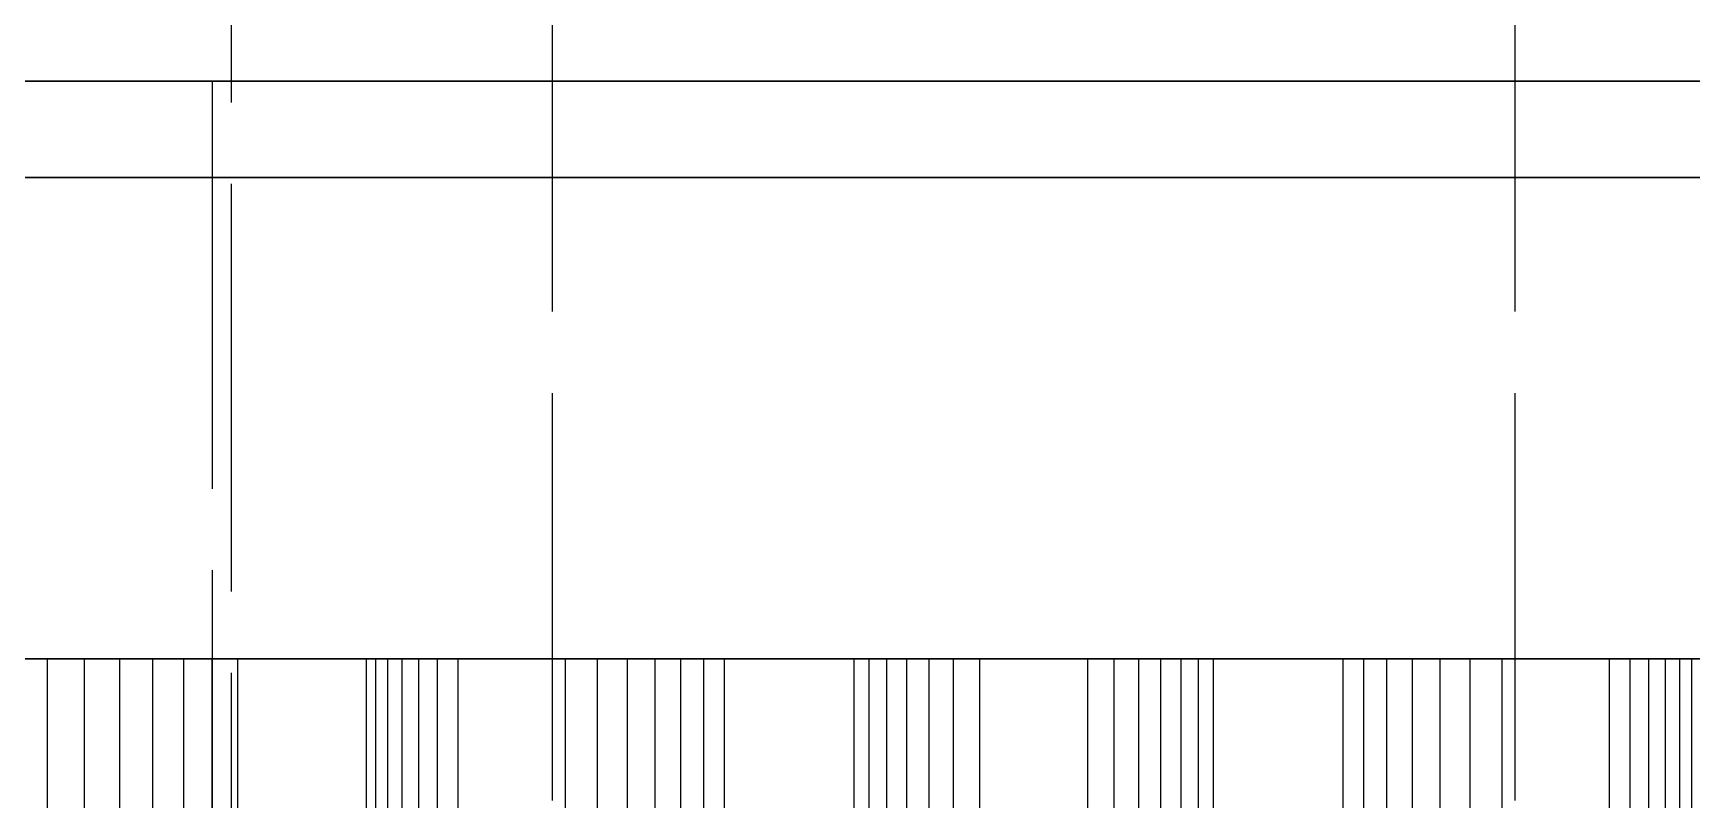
# Model space of a CAD drawing. Header units: millimetres. Extents: x -9 to 221, y -53 to 196.
# Drawn here: x 155.73 to 160.9, y 23.36 to 25.75 of the extents above; entities that cross this region are included whole.
import ezdxf

# ---------------------------------------------------------------- set-up
doc = ezdxf.new("R2010")
doc.units = ezdxf.units.MM
doc.linetypes.add('DASHED', pattern=[1.524, 1.27, -0.254])
doc.layers.add('HIDDEN', color=8, linetype='DASHED')
doc.layers.add('VISIBLE', color=7, linetype='CONTINUOUS')

msp = doc.modelspace()

# ---------------------------------------------------------------- linework, layer by layer
at = {"layer": 'HIDDEN'}
for points in [[(156.35, -21.71), (156.35, 31.6)], [(157.35, -25.41), (157.35, 31.3)], [(160.35, -25.41), (160.35, 31.3)], [(164.56429, 25.6), (163.80238, 25.6), (163.04048, 25.6), (162.27857, 25.6), (161.51667, 25.6), (160.75476, 25.6), (159.99286, 25.6), (159.23095, 25.6), (158.46905, 25.6), (157.70714, 25.6), (156.94524, 25.6), (156.18333, 25.6), (155.42143, 25.6), (154.65952, 25.6), (153.89762, 25.6), (153.13571, 25.6), (152.37381, 25.6), (151.6119, 25.6), (150.85, 25.6)], [(160.99365, 25.6), (160.87778, 25.6), (160.7619, 25.6), (160.64603, 25.6), (160.53016, 25.6), (160.41429, 25.6), (160.29841, 25.6), (160.18254, 25.6), (160.06667, 25.6), (159.95079, 25.6), (159.83492, 25.6), (159.71905, 25.6), (159.60317, 25.6), (159.4873, 25.6), (159.37143, 25.6), (159.25556, 25.6), (159.13968, 25.6), (159.02381, 25.6), (158.90794, 25.6), (158.79206, 25.6), (158.67619, 25.6), (158.56032, 25.6), (158.44444, 25.6), (158.32857, 25.6), (158.2127, 25.6), (158.09683, 25.6), (157.98095, 25.6), (157.86508, 25.6), (157.74921, 25.6), (157.63333, 25.6), (157.51746, 25.6), (157.40159, 25.6), (157.28571, 25.6), (157.16984, 25.6), (157.05397, 25.6), (156.9381, 25.6), (156.82222, 25.6), (156.70635, 25.6), (156.59048, 25.6), (156.4746, 25.6), (156.35873, 25.6), (156.24286, 25.6), (156.12698, 25.6), (156.01111, 25.6), (155.89524, 25.6), (155.77937, 25.6), (155.66349, 25.6)], [(160.97667, 25.6), (160.84778, 25.6), (160.71889, 25.6), (160.59, 25.6), (160.46111, 25.6), (160.33222, 25.6), (160.20333, 25.6), (160.07444, 25.6), (159.94556, 25.6), (159.81667, 25.6), (159.68778, 25.6), (159.55889, 25.6), (159.43, 25.6), (159.30111, 25.6), (159.17222, 25.6), (159.04333, 25.6), (158.91444, 25.6), (158.78556, 25.6), (158.65667, 25.6), (158.52778, 25.6), (158.39889, 25.6), (158.27, 25.6), (158.14111, 25.6), (158.01222, 25.6), (157.88333, 25.6), (157.75444, 25.6), (157.62556, 25.6), (157.49667, 25.6), (157.36778, 25.6), (157.23889, 25.6), (157.11, 25.6), (156.98111, 25.6), (156.85222, 25.6), (156.72333, 25.6), (156.59444, 25.6), (156.46556, 25.6), (156.33667, 25.6), (156.20778, 25.6), (156.07889, 25.6), (155.95, 25.6), (155.82111, 25.6), (155.69222, 25.6)], [(155.69222, 25.6), (155.75667, 25.6), (155.82111, 25.6), (155.88556, 25.6), (155.95, 25.6), (156.01444, 25.6), (156.07889, 25.6), (156.14333, 25.6), (156.20778, 25.6), (156.27222, 25.6), (156.33667, 25.6), (156.40111, 25.6), (156.46556, 25.6), (156.53, 25.6), (156.59444, 25.6), (156.65889, 25.6), (156.72333, 25.6), (156.78778, 25.6), (156.85222, 25.6), (156.91667, 25.6), (156.98111, 25.6), (157.04556, 25.6), (157.11, 25.6), (157.17444, 25.6), (157.23889, 25.6), (157.30333, 25.6), (157.36778, 25.6), (157.43222, 25.6), (157.49667, 25.6), (157.56111, 25.6), (157.62556, 25.6), (157.69, 25.6), (157.75444, 25.6), (157.81889, 25.6), (157.88333, 25.6), (157.94778, 25.6), (158.01222, 25.6), (158.07667, 25.6), (158.14111, 25.6), (158.20556, 25.6), (158.27, 25.6), (158.33444, 25.6), (158.39889, 25.6), (158.46333, 25.6), (158.52778, 25.6), (158.59222, 25.6), (158.65667, 25.6), (158.72111, 25.6), (158.78556, 25.6), (158.85, 25.6)], [(155.72143, 25.6), (155.77937, 25.6), (155.8373, 25.6), (155.89524, 25.6), (155.95317, 25.6), (156.01111, 25.6), (156.06905, 25.6), (156.12698, 25.6), (156.18492, 25.6), (156.24286, 25.6), (156.30079, 25.6), (156.35873, 25.6), (156.41667, 25.6), (156.4746, 25.6), (156.53254, 25.6), (156.59048, 25.6), (156.64841, 25.6), (156.70635, 25.6), (156.76429, 25.6), (156.82222, 25.6), (156.88016, 25.6), (156.9381, 25.6), (156.99603, 25.6), (157.05397, 25.6), (157.1119, 25.6), (157.16984, 25.6), (157.22778, 25.6), (157.28571, 25.6), (157.34365, 25.6), (157.40159, 25.6), (157.45952, 25.6), (157.51746, 25.6), (157.5754, 25.6), (157.63333, 25.6), (157.69127, 25.6), (157.74921, 25.6), (157.80714, 25.6), (157.86508, 25.6), (157.92302, 25.6), (157.98095, 25.6), (158.03889, 25.6), (158.09683, 25.6), (158.15476, 25.6), (158.2127, 25.6), (158.27063, 25.6), (158.32857, 25.6), (158.38651, 25.6), (158.44444, 25.6), (158.50238, 25.6), (158.56032, 25.6), (158.61825, 25.6), (158.67619, 25.6), (158.73413, 25.6), (158.79206, 25.6), (158.85, 25.6)], [(160.92238, 25.6), (160.84111, 25.6), (160.75984, 25.6), (160.67857, 25.6), (160.5973, 25.6), (160.51603, 25.6), (160.43476, 25.6), (160.35349, 25.6), (160.27222, 25.6), (160.19095, 25.6), (160.10968, 25.6), (160.02841, 25.6), (159.94714, 25.6), (159.86587, 25.6), (159.7846, 25.6), (159.70333, 25.6), (159.62206, 25.6), (159.54079, 25.6), (159.45952, 25.6), (159.37825, 25.6), (159.29698, 25.6), (159.21571, 25.6), (159.13444, 25.6), (159.05317, 25.6), (158.9719, 25.6), (158.89063, 25.6), (158.80937, 25.6), (158.7281, 25.6), (158.64683, 25.6), (158.56556, 25.6), (158.48429, 25.6), (158.40302, 25.6), (158.32175, 25.6), (158.24048, 25.6), (158.15921, 25.6), (158.07794, 25.6), (157.99667, 25.6), (157.9154, 25.6), (157.83413, 25.6), (157.75286, 25.6), (157.67159, 25.6), (157.59032, 25.6), (157.50905, 25.6), (157.42778, 25.6), (157.34651, 25.6), (157.26524, 25.6), (157.18397, 25.6), (157.1027, 25.6), (157.02143, 25.6), (156.94016, 25.6), (156.85889, 25.6), (156.77762, 25.6), (156.69635, 25.6), (156.61508, 25.6), (156.53381, 25.6), (156.45254, 25.6), (156.37127, 25.6), (156.29, 25.6)], [(156.29, 25.6), (156.33063, 25.6), (156.37127, 25.6), (156.4119, 25.6), (156.45254, 25.6), (156.49317, 25.6), (156.53381, 25.6), (156.57444, 25.6), (156.61508, 25.6), (156.65571, 25.6), (156.69635, 25.6), (156.73698, 25.6), (156.77762, 25.6), (156.81825, 25.6), (156.85889, 25.6), (156.89952, 25.6), (156.94016, 25.6), (156.98079, 25.6), (157.02143, 25.6), (157.06206, 25.6), (157.1027, 25.6), (157.14333, 25.6), (157.18397, 25.6), (157.2246, 25.6), (157.26524, 25.6), (157.30587, 25.6), (157.34651, 25.6), (157.38714, 25.6), (157.42778, 25.6), (157.46841, 25.6), (157.50905, 25.6), (157.54968, 25.6), (157.59032, 25.6), (157.63095, 25.6), (157.67159, 25.6), (157.71222, 25.6), (157.75286, 25.6), (157.79349, 25.6), (157.83413, 25.6), (157.87476, 25.6), (157.9154, 25.6), (157.95603, 25.6), (157.99667, 25.6), (158.0373, 25.6), (158.07794, 25.6), (158.11857, 25.6), (158.15921, 25.6), (158.19984, 25.6), (158.24048, 25.6), (158.28111, 25.6), (158.32175, 25.6), (158.36238, 25.6), (158.40302, 25.6), (158.44365, 25.6), (158.48429, 25.6), (158.52492, 25.6), (158.56556, 25.6), (158.60619, 25.6), (158.64683, 25.6), (158.68746, 25.6), (158.7281, 25.6), (158.76873, 25.6), (158.80937, 25.6), (158.85, 25.6)], [(156.29, 25.6), (156.29, -7.2)], [(158.85, 25.6), (158.91444, 25.6), (158.97889, 25.6), (159.04333, 25.6), (159.10778, 25.6), (159.17222, 25.6), (159.23667, 25.6), (159.30111, 25.6), (159.36556, 25.6), (159.43, 25.6), (159.49444, 25.6), (159.55889, 25.6), (159.62333, 25.6), (159.68778, 25.6), (159.75222, 25.6), (159.81667, 25.6), (159.88111, 25.6), (159.94556, 25.6), (160.01, 25.6), (160.07444, 25.6), (160.13889, 25.6), (160.20333, 25.6), (160.26778, 25.6), (160.33222, 25.6), (160.39667, 25.6), (160.46111, 25.6), (160.52556, 25.6), (160.59, 25.6), (160.65444, 25.6), (160.71889, 25.6), (160.78333, 25.6), (160.84778, 25.6), (160.91222, 25.6)], [(158.85, 25.6), (158.90794, 25.6), (158.96587, 25.6), (159.02381, 25.6), (159.08175, 25.6), (159.13968, 25.6), (159.19762, 25.6), (159.25556, 25.6), (159.31349, 25.6), (159.37143, 25.6), (159.42937, 25.6), (159.4873, 25.6), (159.54524, 25.6), (159.60317, 25.6), (159.66111, 25.6), (159.71905, 25.6), (159.77698, 25.6), (159.83492, 25.6), (159.89286, 25.6), (159.95079, 25.6), (160.00873, 25.6), (160.06667, 25.6), (160.1246, 25.6), (160.18254, 25.6), (160.24048, 25.6), (160.29841, 25.6), (160.35635, 25.6), (160.41429, 25.6), (160.47222, 25.6), (160.53016, 25.6), (160.5881, 25.6), (160.64603, 25.6), (160.70397, 25.6), (160.7619, 25.6), (160.81984, 25.6), (160.87778, 25.6), (160.93571, 25.6)], [(158.85, 25.6), (158.89063, 25.6), (158.93127, 25.6), (158.9719, 25.6), (159.01254, 25.6), (159.05317, 25.6), (159.09381, 25.6), (159.13444, 25.6), (159.17508, 25.6), (159.21571, 25.6), (159.25635, 25.6), (159.29698, 25.6), (159.33762, 25.6), (159.37825, 25.6), (159.41889, 25.6), (159.45952, 25.6), (159.50016, 25.6), (159.54079, 25.6), (159.58143, 25.6), (159.62206, 25.6), (159.6627, 25.6), (159.70333, 25.6), (159.74397, 25.6), (159.7846, 25.6), (159.82524, 25.6), (159.86587, 25.6), (159.90651, 25.6), (159.94714, 25.6), (159.98778, 25.6), (160.02841, 25.6), (160.06905, 25.6), (160.10968, 25.6), (160.15032, 25.6), (160.19095, 25.6), (160.23159, 25.6), (160.27222, 25.6), (160.31286, 25.6), (160.35349, 25.6), (160.39413, 25.6), (160.43476, 25.6), (160.4754, 25.6), (160.51603, 25.6), (160.55667, 25.6), (160.5973, 25.6), (160.63794, 25.6), (160.67857, 25.6), (160.71921, 25.6), (160.75984, 25.6), (160.80048, 25.6), (160.84111, 25.6), (160.88175, 25.6), (160.92238, 25.6)], [(164.56429, 25.3), (163.80238, 25.3), (163.04048, 25.3), (162.27857, 25.3), (161.51667, 25.3), (160.75476, 25.3), (159.99286, 25.3), (159.23095, 25.3), (158.46905, 25.3), (157.70714, 25.3), (156.94524, 25.3), (156.18333, 25.3), (155.42143, 25.3), (154.65952, 25.3), (153.89762, 25.3), (153.13571, 25.3), (152.37381, 25.3), (151.6119, 25.3), (150.85, 25.3)], [(161.0081, 25.3), (160.8773, 25.3), (160.74651, 25.3), (160.61571, 25.3), (160.48492, 25.3), (160.35413, 25.3), (160.22333, 25.3), (160.09254, 25.3), (159.96175, 25.3), (159.83095, 25.3), (159.70016, 25.3), (159.56937, 25.3), (159.43857, 25.3), (159.30778, 25.3), (159.17698, 25.3), (159.04619, 25.3), (158.9154, 25.3), (158.7846, 25.3), (158.65381, 25.3), (158.52302, 25.3), (158.39222, 25.3), (158.26143, 25.3), (158.13063, 25.3), (157.99984, 25.3), (157.86905, 25.3), (157.73825, 25.3), (157.60746, 25.3), (157.47667, 25.3), (157.34587, 25.3), (157.21508, 25.3), (157.08429, 25.3), (156.95349, 25.3), (156.8227, 25.3), (156.6919, 25.3), (156.56111, 25.3), (156.43032, 25.3), (156.29952, 25.3), (156.16873, 25.3), (156.03794, 25.3), (155.90714, 25.3), (155.77635, 25.3), (155.64556, 25.3)], [(155.71095, 25.3), (155.77635, 25.3), (155.84175, 25.3), (155.90714, 25.3), (155.97254, 25.3), (156.03794, 25.3), (156.10333, 25.3), (156.16873, 25.3), (156.23413, 25.3), (156.29952, 25.3), (156.36492, 25.3), (156.43032, 25.3), (156.49571, 25.3), (156.56111, 25.3), (156.62651, 25.3), (156.6919, 25.3), (156.7573, 25.3), (156.8227, 25.3), (156.8881, 25.3), (156.95349, 25.3), (157.01889, 25.3), (157.08429, 25.3), (157.14968, 25.3), (157.21508, 25.3), (157.28048, 25.3), (157.34587, 25.3), (157.41127, 25.3), (157.47667, 25.3), (157.54206, 25.3), (157.60746, 25.3), (157.67286, 25.3), (157.73825, 25.3), (157.80365, 25.3), (157.86905, 25.3), (157.93444, 25.3), (157.99984, 25.3), (158.06524, 25.3), (158.13063, 25.3), (158.19603, 25.3), (158.26143, 25.3), (158.32683, 25.3), (158.39222, 25.3), (158.45762, 25.3), (158.52302, 25.3), (158.58841, 25.3), (158.65381, 25.3), (158.71921, 25.3), (158.7846, 25.3), (158.85, 25.3)], [(158.85, 25.3), (158.9154, 25.3), (158.98079, 25.3), (159.04619, 25.3), (159.11159, 25.3), (159.17698, 25.3), (159.24238, 25.3), (159.30778, 25.3), (159.37317, 25.3), (159.43857, 25.3), (159.50397, 25.3), (159.56937, 25.3), (159.63476, 25.3), (159.70016, 25.3), (159.76556, 25.3), (159.83095, 25.3), (159.89635, 25.3), (159.96175, 25.3), (160.02714, 25.3), (160.09254, 25.3), (160.15794, 25.3), (160.22333, 25.3), (160.28873, 25.3), (160.35413, 25.3), (160.41952, 25.3), (160.48492, 25.3), (160.55032, 25.3), (160.61571, 25.3), (160.68111, 25.3), (160.74651, 25.3), (160.8119, 25.3), (160.8773, 25.3), (160.9427, 25.3)], [(164.61786, 23.8), (164.01071, 23.8), (163.40357, 23.8), (162.79643, 23.8), (162.18929, 23.8), (161.58214, 23.8), (160.975, 23.8), (160.36786, 23.8), (159.76071, 23.8), (159.15357, 23.8), (158.54643, 23.8), (157.93929, 23.8), (157.33214, 23.8), (156.725, 23.8), (156.11786, 23.8), (155.51071, 23.8), (154.90357, 23.8), (154.29643, 23.8), (153.68929, 23.8), (153.08214, 23.8), (152.475, 23.8), (151.86786, 23.8), (151.26071, 23.8), (150.65357, 23.8)], [(164.78651, 23.8), (164.0881, 23.8), (163.38968, 23.8), (162.69127, 23.8), (161.99286, 23.8), (161.29444, 23.8), (160.59603, 23.8), (159.89762, 23.8), (159.19921, 23.8), (158.50079, 23.8), (157.80238, 23.8), (157.10397, 23.8), (156.40556, 23.8), (155.70714, 23.8), (155.00873, 23.8), (154.31032, 23.8), (153.6119, 23.8), (152.91349, 23.8), (152.21508, 23.8), (151.51667, 23.8), (150.81825, 23.8)], [(150.81825, 23.8), (151.16746, 23.8), (151.51667, 23.8), (151.86587, 23.8), (152.21508, 23.8), (152.56429, 23.8), (152.91349, 23.8), (153.2627, 23.8), (153.6119, 23.8), (153.96111, 23.8), (154.31032, 23.8), (154.65952, 23.8), (155.00873, 23.8), (155.35794, 23.8), (155.70714, 23.8), (156.05635, 23.8), (156.40556, 23.8), (156.75476, 23.8), (157.10397, 23.8), (157.45317, 23.8), (157.80238, 23.8), (158.15159, 23.8), (158.50079, 23.8), (158.85, 23.8)], [(155.77669, 23.8), (155.44643, 23.8)], [(155.44643, 23.8), (155.77669, 23.8)], [(155.51071, 23.8), (155.81429, 23.8), (156.11786, 23.8), (156.42143, 23.8), (156.725, 23.8), (157.02857, 23.8), (157.33214, 23.8), (157.63571, 23.8), (157.93929, 23.8), (158.24286, 23.8), (158.54643, 23.8), (158.85, 23.8)], [(160.90175, 23.8), (160.72333, 23.8), (160.54492, 23.8), (160.36651, 23.8), (160.1881, 23.8), (160.00968, 23.8), (159.83127, 23.8), (159.65286, 23.8), (159.47444, 23.8), (159.29603, 23.8), (159.11762, 23.8), (158.93921, 23.8), (158.76079, 23.8), (158.58238, 23.8), (158.40397, 23.8), (158.22556, 23.8), (158.04714, 23.8), (157.86873, 23.8), (157.69032, 23.8), (157.5119, 23.8), (157.33349, 23.8), (157.15508, 23.8), (156.97667, 23.8), (156.79825, 23.8), (156.61984, 23.8), (156.44143, 23.8), (156.26302, 23.8), (156.0846, 23.8), (155.90619, 23.8), (155.72778, 23.8)], [(155.72778, 23.8), (155.81698, 23.8), (155.90619, 23.8), (155.9954, 23.8), (156.0846, 23.8), (156.17381, 23.8), (156.26302, 23.8), (156.35222, 23.8), (156.44143, 23.8), (156.53063, 23.8), (156.61984, 23.8), (156.70905, 23.8), (156.79825, 23.8), (156.88746, 23.8), (156.97667, 23.8), (157.06587, 23.8), (157.15508, 23.8), (157.24429, 23.8), (157.33349, 23.8), (157.4227, 23.8), (157.5119, 23.8), (157.60111, 23.8), (157.69032, 23.8), (157.77952, 23.8), (157.86873, 23.8), (157.95794, 23.8), (158.04714, 23.8), (158.13635, 23.8), (158.22556, 23.8), (158.31476, 23.8), (158.40397, 23.8), (158.49317, 23.8), (158.58238, 23.8), (158.67159, 23.8), (158.76079, 23.8), (158.85, 23.8)], [(155.89243, 23.8), (155.77669, 23.8)], [(155.77669, 23.8), (155.89243, 23.8)], [(155.77669, 19.8), (155.77669, 23.8)], [(155.77669, 19.8), (155.77669, 23.8)], [(156.00194, 23.8), (155.89243, 23.8)], [(155.89243, 23.8), (156.00194, 23.8)], [(155.89243, 19.8), (155.89243, 23.8)], [(155.89243, 19.8), (155.89243, 23.8)], [(156.10493, 23.8), (156.00194, 23.8)], [(156.00194, 23.8), (156.10493, 23.8)], [(156.00194, 19.8), (156.00194, 23.8)], [(156.00194, 19.8), (156.00194, 23.8)], [(156.20101, 23.8), (156.10493, 23.8)], [(156.10493, 23.8), (156.20101, 23.8)], [(156.10493, 19.8), (156.10493, 23.8)], [(156.10493, 19.8), (156.10493, 23.8)], [(156.28967, 23.8), (156.20101, 23.8)], [(156.20101, 23.8), (156.28967, 23.8)], [(156.20101, 19.8), (156.20101, 23.8)], [(156.20101, 19.8), (156.20101, 23.8)], [(156.37018, 23.8), (156.28967, 23.8)], [(156.28967, 23.8), (156.37018, 23.8)], [(156.28967, 19.8), (156.28967, 23.8)], [(156.28967, 19.8), (156.28967, 23.8)], [(156.77101, 23.8), (156.37018, 23.8)], [(156.37018, 23.8), (156.77101, 23.8)], [(156.37018, 19.8), (156.37018, 23.8)], [(156.37018, 19.8), (156.37018, 23.8)], [(156.79991, 23.8), (156.77101, 23.8)], [(156.77101, 23.8), (156.79991, 23.8)], [(156.77101, 19.8), (156.77101, 23.8)], [(156.77101, 19.8), (156.77101, 23.8)], [(156.83706, 23.8), (156.79991, 23.8)], [(156.79991, 23.8), (156.83706, 23.8)], [(156.79991, 19.8), (156.79991, 23.8)], [(156.79991, 19.8), (156.79991, 23.8)], [(156.88173, 23.8), (156.83706, 23.8)], [(156.83706, 23.8), (156.88173, 23.8)], [(156.83706, 19.8), (156.83706, 23.8)], [(156.83706, 19.8), (156.83706, 23.8)], [(156.93344, 23.8), (156.88173, 23.8)], [(156.88173, 23.8), (156.93344, 23.8)], [(156.88173, 19.8), (156.88173, 23.8)], [(156.88173, 19.8), (156.88173, 23.8)], [(156.99181, 23.8), (156.93344, 23.8)], [(156.93344, 23.8), (156.99181, 23.8)], [(156.93344, 19.8), (156.93344, 23.8)], [(156.93344, 19.8), (156.93344, 23.8)], [(157.05657, 23.8), (156.99181, 23.8)], [(156.99181, 23.8), (157.05657, 23.8)], [(156.99181, 19.8), (156.99181, 23.8)], [(156.99181, 19.8), (156.99181, 23.8)], [(157.39112, 23.8), (157.05657, 23.8)], [(157.05657, 23.8), (157.39112, 23.8)], [(157.05657, 19.8), (157.05657, 23.8)], [(157.05657, 19.8), (157.05657, 23.8)], [(157.49066, 23.8), (157.39112, 23.8)], [(157.39112, 23.8), (157.49066, 23.8)], [(157.39112, 19.8), (157.39112, 23.8)], [(157.39112, 19.8), (157.39112, 23.8)], [(157.58387, 23.8), (157.49066, 23.8)], [(157.49066, 23.8), (157.58387, 23.8)], [(157.49066, 19.8), (157.49066, 23.8)], [(157.49066, 19.8), (157.49066, 23.8)], [(157.67046, 23.8), (157.58387, 23.8)], [(157.58387, 23.8), (157.67046, 23.8)], [(157.58387, 19.8), (157.58387, 23.8)], [(157.58387, 19.8), (157.58387, 23.8)], [(157.75004, 23.8), (157.67046, 23.8)], [(157.67046, 23.8), (157.75004, 23.8)], [(157.67046, 19.8), (157.67046, 23.8)], [(157.67046, 19.8), (157.67046, 23.8)], [(157.82209, 23.8), (157.75004, 23.8)], [(157.75004, 23.8), (157.82209, 23.8)], [(157.75004, 19.8), (157.75004, 23.8)], [(157.75004, 19.8), (157.75004, 23.8)], [(157.88589, 23.8), (157.82209, 23.8)], [(157.82209, 23.8), (157.88589, 23.8)], [(157.82209, 19.8), (157.82209, 23.8)], [(157.82209, 19.8), (157.82209, 23.8)], [(158.29017, 23.8), (157.88589, 23.8)], [(157.88589, 23.8), (158.29017, 23.8)], [(157.88589, 19.8), (157.88589, 23.8)], [(157.88589, 19.8), (157.88589, 23.8)], [(158.29017, 23.8), (158.33672, 23.8)], [(158.33672, 23.8), (158.29017, 23.8)], [(158.29017, 19.8), (158.29017, 23.8)], [(158.29017, 19.8), (158.29017, 23.8)], [(158.33672, 23.8), (158.39155, 23.8)], [(158.39155, 23.8), (158.33672, 23.8)], [(158.33672, 19.8), (158.33672, 23.8)], [(158.33672, 19.8), (158.33672, 23.8)], [(158.39155, 23.8), (158.45395, 23.8)], [(158.45395, 23.8), (158.39155, 23.8)], [(158.39155, 19.8), (158.39155, 23.8)], [(158.39155, 19.8), (158.39155, 23.8)], [(158.45395, 23.8), (158.52339, 23.8)], [(158.52339, 23.8), (158.45395, 23.8)], [(158.45395, 19.8), (158.45395, 23.8)], [(158.45395, 19.8), (158.45395, 23.8)], [(158.52339, 23.8), (158.59951, 23.8)], [(158.59951, 23.8), (158.52339, 23.8)], [(158.52339, 19.8), (158.52339, 23.8)], [(158.52339, 19.8), (158.52339, 23.8)], [(158.59951, 23.8), (158.68201, 23.8)], [(158.68201, 23.8), (158.59951, 23.8)], [(158.59951, 19.8), (158.59951, 23.8)], [(158.59951, 19.8), (158.59951, 23.8)], [(158.68201, 23.8), (159.01799, 23.8)], [(159.01799, 23.8), (158.68201, 23.8)], [(158.68201, 19.8), (158.68201, 23.8)], [(158.68201, 19.8), (158.68201, 23.8)], [(158.85, 23.8), (158.93921, 23.8), (159.02841, 23.8), (159.11762, 23.8), (159.20683, 23.8), (159.29603, 23.8), (159.38524, 23.8), (159.47444, 23.8), (159.56365, 23.8), (159.65286, 23.8), (159.74206, 23.8), (159.83127, 23.8), (159.92048, 23.8), (160.00968, 23.8), (160.09889, 23.8), (160.1881, 23.8), (160.2773, 23.8), (160.36651, 23.8), (160.45571, 23.8), (160.54492, 23.8), (160.63413, 23.8), (160.72333, 23.8), (160.81254, 23.8), (160.90175, 23.8)], [(158.85, 23.8), (159.19921, 23.8), (159.54841, 23.8), (159.89762, 23.8), (160.24683, 23.8), (160.59603, 23.8), (160.94524, 23.8), (161.29444, 23.8), (161.64365, 23.8), (161.99286, 23.8), (162.34206, 23.8), (162.69127, 23.8), (163.04048, 23.8), (163.38968, 23.8), (163.73889, 23.8), (164.0881, 23.8), (164.4373, 23.8), (164.78651, 23.8)], [(158.85, 23.8), (159.15357, 23.8), (159.45714, 23.8), (159.76071, 23.8), (160.06429, 23.8), (160.36786, 23.8), (160.67143, 23.8), (160.975, 23.8), (161.27857, 23.8), (161.58214, 23.8), (161.88571, 23.8), (162.18929, 23.8), (162.49286, 23.8), (162.79643, 23.8), (163.1, 23.8), (163.40357, 23.8), (163.70714, 23.8), (164.01071, 23.8), (164.31429, 23.8), (164.61786, 23.8)], [(159.01799, 23.8), (159.10049, 23.8)], [(159.10049, 23.8), (159.01799, 23.8)], [(159.01799, 19.8), (159.01799, 23.8)], [(159.01799, 19.8), (159.01799, 23.8)], [(159.10049, 23.8), (159.17661, 23.8)], [(159.17661, 23.8), (159.10049, 23.8)], [(159.10049, 19.8), (159.10049, 23.8)], [(159.10049, 19.8), (159.10049, 23.8)], [(159.17661, 23.8), (159.24605, 23.8)], [(159.24605, 23.8), (159.17661, 23.8)], [(159.17661, 19.8), (159.17661, 23.8)], [(159.17661, 19.8), (159.17661, 23.8)], [(159.24605, 23.8), (159.30845, 23.8)], [(159.30845, 23.8), (159.24605, 23.8)], [(159.24605, 19.8), (159.24605, 23.8)], [(159.24605, 19.8), (159.24605, 23.8)], [(159.30845, 23.8), (159.36328, 23.8)], [(159.36328, 23.8), (159.30845, 23.8)], [(159.30845, 19.8), (159.30845, 23.8)], [(159.30845, 19.8), (159.30845, 23.8)], [(159.36328, 23.8), (159.40983, 23.8)], [(159.40983, 23.8), (159.36328, 23.8)], [(159.36328, 19.8), (159.36328, 23.8)], [(159.36328, 19.8), (159.36328, 23.8)], [(159.40983, 23.8), (159.81411, 23.8)], [(159.81411, 23.8), (159.40983, 23.8)], [(159.40983, 19.8), (159.40983, 23.8)], [(159.40983, 19.8), (159.40983, 23.8)], [(159.81411, 23.8), (159.87791, 23.8)], [(159.87791, 23.8), (159.81411, 23.8)], [(159.81411, 19.8), (159.81411, 23.8)], [(159.81411, 19.8), (159.81411, 23.8)], [(159.87791, 23.8), (159.94996, 23.8)], [(159.94996, 23.8), (159.87791, 23.8)], [(159.87791, 19.8), (159.87791, 23.8)], [(159.87791, 19.8), (159.87791, 23.8)], [(159.94996, 23.8), (160.02954, 23.8)], [(160.02954, 23.8), (159.94996, 23.8)], [(159.94996, 19.8), (159.94996, 23.8)], [(159.94996, 19.8), (159.94996, 23.8)], [(160.02954, 23.8), (160.11613, 23.8)], [(160.11613, 23.8), (160.02954, 23.8)], [(160.02954, 19.8), (160.02954, 23.8)], [(160.02954, 19.8), (160.02954, 23.8)], [(160.11613, 23.8), (160.20934, 23.8)], [(160.20934, 23.8), (160.11613, 23.8)], [(160.11613, 19.8), (160.11613, 23.8)], [(160.11613, 19.8), (160.11613, 23.8)], [(160.20934, 23.8), (160.30888, 23.8)], [(160.30888, 23.8), (160.20934, 23.8)], [(160.20934, 19.8), (160.20934, 23.8)], [(160.20934, 19.8), (160.20934, 23.8)], [(160.30888, 23.8), (160.64343, 23.8)], [(160.64343, 23.8), (160.30888, 23.8)], [(160.30888, 19.8), (160.30888, 23.8)], [(160.30888, 19.8), (160.30888, 23.8)], [(160.64343, 23.8), (160.70819, 23.8)], [(160.70819, 23.8), (160.64343, 23.8)], [(160.64343, 19.8), (160.64343, 23.8)], [(160.64343, 19.8), (160.64343, 23.8)], [(160.70819, 23.8), (160.76656, 23.8)], [(160.76656, 23.8), (160.70819, 23.8)], [(160.70819, 19.8), (160.70819, 23.8)], [(160.70819, 19.8), (160.70819, 23.8)], [(160.76656, 23.8), (160.81827, 23.8)], [(160.81827, 23.8), (160.76656, 23.8)], [(160.76656, 19.8), (160.76656, 23.8)], [(160.76656, 19.8), (160.76656, 23.8)], [(160.81827, 23.8), (160.86294, 23.8)], [(160.86294, 23.8), (160.81827, 23.8)], [(160.81827, 19.8), (160.81827, 23.8)], [(160.81827, 19.8), (160.81827, 23.8)], [(160.86294, 23.8), (160.90009, 23.8)], [(160.90009, 23.8), (160.86294, 23.8)], [(160.86294, 19.8), (160.86294, 23.8)], [(160.86294, 19.8), (160.86294, 23.8)], [(160.90009, 19.8), (160.90009, 23.8)]]:
    msp.add_lwpolyline(points, dxfattribs=at)
at = {"layer": 'VISIBLE'}
for points in [[(150.85, 25.6), (151.23095, 25.6), (151.6119, 25.6), (151.99286, 25.6), (152.37381, 25.6), (152.75476, 25.6), (153.13571, 25.6), (153.51667, 25.6), (153.89762, 25.6), (154.27857, 25.6), (154.65952, 25.6), (155.04048, 25.6), (155.42143, 25.6), (155.80238, 25.6), (156.18333, 25.6), (156.56429, 25.6), (156.94524, 25.6), (157.32619, 25.6), (157.70714, 25.6), (158.0881, 25.6), (158.46905, 25.6), (158.85, 25.6)], [(158.85, 25.6), (159.23095, 25.6), (159.6119, 25.6), (159.99286, 25.6), (160.37381, 25.6), (160.75476, 25.6), (161.13571, 25.6), (161.51667, 25.6), (161.89762, 25.6), (162.27857, 25.6), (162.65952, 25.6), (163.04048, 25.6), (163.42143, 25.6), (163.80238, 25.6), (164.18333, 25.6), (164.56429, 25.6)], [(150.85, 25.3), (151.23095, 25.3), (151.6119, 25.3), (151.99286, 25.3), (152.37381, 25.3), (152.75476, 25.3), (153.13571, 25.3), (153.51667, 25.3), (153.89762, 25.3), (154.27857, 25.3), (154.65952, 25.3), (155.04048, 25.3), (155.42143, 25.3), (155.80238, 25.3), (156.18333, 25.3), (156.56429, 25.3), (156.94524, 25.3), (157.32619, 25.3), (157.70714, 25.3), (158.0881, 25.3), (158.46905, 25.3), (158.85, 25.3)], [(158.85, 25.3), (159.23095, 25.3), (159.6119, 25.3), (159.99286, 25.3), (160.37381, 25.3), (160.75476, 25.3), (161.13571, 25.3), (161.51667, 25.3), (161.89762, 25.3), (162.27857, 25.3), (162.65952, 25.3), (163.04048, 25.3), (163.42143, 25.3), (163.80238, 25.3), (164.18333, 25.3), (164.56429, 25.3)]]:
    msp.add_lwpolyline(points, dxfattribs=at)

doc.saveas('drawing.dxf')
